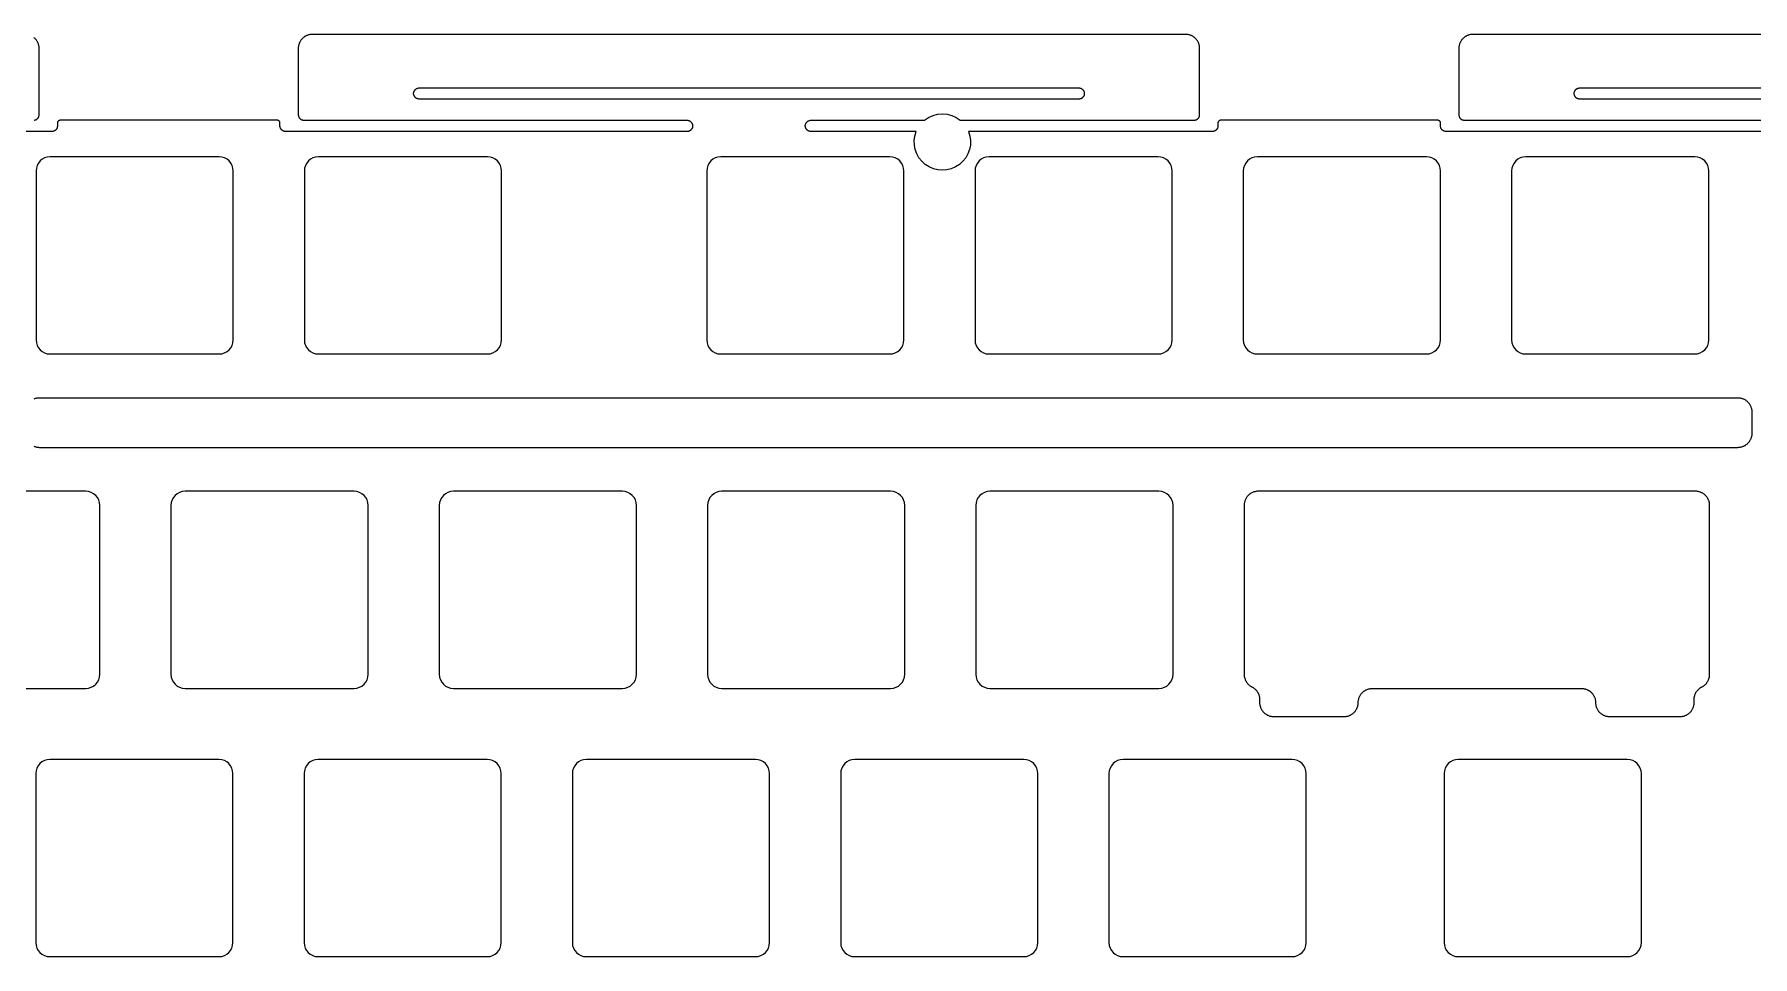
# Model space of a CAD drawing. Header units: millimetres. Extents: x -174 to 174, y 34 to 165.
# Drawn here: x -9.5 to 112.5, y 99.5 to 165.1 of the extents above; entities that cross this region are included whole.
import ezdxf

# ---------------------------------------------------------------- set-up
doc = ezdxf.new("R2010")
doc.units = ezdxf.units.MM
doc.layers.add('Object$Setting', color=195, linetype='Continuous', true_color=0x70299c)
doc.layers.add('User$User 01', color=20, linetype='Continuous', true_color=0xea3627)

msp = doc.modelspace()

# ---------------------------------------------------------------- linework, layer by layer
at = {"layer": 'Object$Setting'}
for centre, start, end in [((-8.42, 155.35, 3), 90, 180), ((3.58, 155.35, 3), 0, 90), ((10.63, 155.35, 3), 90, 180), ((22.63, 155.35, 3), 0, 90), ((39.2, 155.35, 3), 90, 180), ((51.2, 155.35, 3), 0, 90), ((58.25, 155.35, 3), 90, 180), ((70.25, 155.35, 3), 0, 90), ((77.3, 155.35, 3), 90, 180), ((89.3, 155.35, 3), 0, 90), ((96.35, 155.35, 3), 90, 180), ((108.35, 155.35, 3), 0, 90), ((-8.42, 143.35, 3), 180, 270), ((3.58, 143.35, 3), 270, 360), ((10.63, 143.35, 3), 180, 270), ((22.63, 143.35, 3), 270, 360), ((39.2, 143.35, 3), 180, 270), ((51.2, 143.35, 3), 270, 360), ((58.25, 143.35, 3), 180, 270), ((70.25, 143.35, 3), 270, 360), ((77.3, 143.35, 3), 180, 270), ((89.3, 143.35, 3), 270, 360), ((96.35, 143.35, 3), 180, 270), ((108.35, 143.35, 3), 270, 360), ((-5.89, 131.6, 3), 0, 90), ((1.16, 131.6, 3), 90, 180), ((13.16, 131.6, 3), 0, 90), ((20.21, 131.6, 3), 90, 180), ((32.21, 131.6, 3), 0, 90), ((39.26, 131.6, 3), 90, 180), ((51.26, 131.6, 3), 0, 90), ((58.31, 131.6, 3), 90, 180), ((70.31, 131.6, 3), 0, 90), ((-5.89, 119.6, 3), 270, 360), ((1.16, 119.6, 3), 180, 270), ((13.16, 119.6, 3), 270, 360), ((20.21, 119.6, 3), 180, 270), ((32.21, 119.6, 3), 270, 360), ((39.26, 119.6, 3), 180, 270), ((51.26, 119.6, 3), 270, 360), ((58.31, 119.6, 3), 180, 270), ((70.31, 119.6, 3), 270, 360), ((-8.44, 112.55, 3), 90, 180), ((3.56, 112.55, 3), 0, 90), ((10.61, 112.55, 3), 90, 180), ((22.61, 112.55, 3), 0, 90), ((29.66, 112.55, 3), 90, 180), ((41.66, 112.55, 3), 0, 90), ((48.71, 112.55, 3), 90, 180), ((60.71, 112.55, 3), 0, 90), ((67.76, 112.55, 3), 90, 180), ((79.76, 112.55, 3), 0, 90), ((91.56, 112.55, 3), 90, 180), ((103.56, 112.55, 3), 0, 90), ((-8.44, 100.55, 3), 180, 270), ((3.56, 100.55, 3), 270, 360), ((10.61, 100.55, 3), 180, 270), ((22.61, 100.55, 3), 270, 360), ((29.66, 100.55, 3), 180, 270), ((41.66, 100.55, 3), 270, 360), ((48.71, 100.55, 3), 180, 270), ((60.71, 100.55, 3), 270, 360), ((67.76, 100.55, 3), 180, 270), ((79.76, 100.55, 3), 270, 360), ((91.56, 100.55, 3), 180, 270), ((103.56, 100.55, 3), 270, 360)]:
    msp.add_arc(centre, 1, start, end, dxfattribs=at)
for points in [[(3.58, 156.35, 3), (-2.42, 156.35, 3), (-8.42, 156.35, 3)], [(22.63, 156.35, 3), (16.63, 156.35, 3), (10.63, 156.35, 3)], [(51.2, 156.35, 3), (45.2, 156.35, 3), (39.2, 156.35, 3)], [(70.25, 156.35, 3), (64.25, 156.35, 3), (58.25, 156.35, 3)], [(89.3, 156.35, 3), (83.3, 156.35, 3), (77.3, 156.35, 3)], [(108.35, 156.35, 3), (102.35, 156.35, 3), (96.35, 156.35, 3)], [(-9.42, 155.35, 3), (-9.42, 149.35, 3), (-9.42, 143.35, 3)], [(4.58, 143.35, 3), (4.58, 149.35, 3), (4.58, 155.35, 3)], [(9.63, 155.35, 3), (9.63, 149.35, 3), (9.63, 143.35, 3)], [(23.63, 143.35, 3), (23.63, 149.35, 3), (23.63, 155.35, 3)], [(38.2, 155.35, 3), (38.2, 149.35, 3), (38.2, 143.35, 3)], [(52.2, 143.35, 3), (52.2, 149.35, 3), (52.2, 155.35, 3)], [(57.25, 155.35, 3), (57.25, 149.35, 3), (57.25, 143.35, 3)], [(71.25, 143.35, 3), (71.25, 149.35, 3), (71.25, 155.35, 3)], [(76.3, 155.35, 3), (76.3, 149.35, 3), (76.3, 143.35, 3)], [(90.3, 143.35, 3), (90.3, 149.35, 3), (90.3, 155.35, 3)], [(95.35, 155.35, 3), (95.35, 149.35, 3), (95.35, 143.35, 3)], [(109.35, 143.35, 3), (109.35, 149.35, 3), (109.35, 155.35, 3)], [(-8.42, 142.35, 3), (-2.42, 142.35, 3), (3.58, 142.35, 3)], [(10.63, 142.35, 3), (16.63, 142.35, 3), (22.63, 142.35, 3)], [(39.2, 142.35, 3), (45.2, 142.35, 3), (51.2, 142.35, 3)], [(58.25, 142.35, 3), (64.25, 142.35, 3), (70.25, 142.35, 3)], [(77.3, 142.35, 3), (83.3, 142.35, 3), (89.3, 142.35, 3)], [(96.35, 142.35, 3), (102.35, 142.35, 3), (108.35, 142.35, 3)], [(-5.89, 132.6, 3), (-11.89, 132.6, 3), (-17.89, 132.6, 3)], [(13.16, 132.6, 3), (7.16, 132.6, 3), (1.16, 132.6, 3)], [(32.21, 132.6, 3), (26.21, 132.6, 3), (20.21, 132.6, 3)], [(51.26, 132.6, 3), (45.26, 132.6, 3), (39.26, 132.6, 3)], [(70.31, 132.6, 3), (64.31, 132.6, 3), (58.31, 132.6, 3)], [(-4.89, 119.6, 3), (-4.89, 125.6, 3), (-4.89, 131.6, 3)], [(0.16, 131.6, 3), (0.16, 125.6, 3), (0.16, 119.6, 3)], [(14.16, 119.6, 3), (14.16, 125.6, 3), (14.16, 131.6, 3)], [(19.21, 131.6, 3), (19.21, 125.6, 3), (19.21, 119.6, 3)], [(33.21, 119.6, 3), (33.21, 125.6, 3), (33.21, 131.6, 3)], [(38.26, 131.6, 3), (38.26, 125.6, 3), (38.26, 119.6, 3)], [(52.26, 119.6, 3), (52.26, 125.6, 3), (52.26, 131.6, 3)], [(57.31, 131.6, 3), (57.31, 125.6, 3), (57.31, 119.6, 3)], [(71.31, 119.6, 3), (71.31, 125.6, 3), (71.31, 131.6, 3)], [(-17.89, 118.6, 3), (-11.89, 118.6, 3), (-5.89, 118.6, 3)], [(1.16, 118.6, 3), (7.16, 118.6, 3), (13.16, 118.6, 3)], [(20.21, 118.6, 3), (26.21, 118.6, 3), (32.21, 118.6, 3)], [(39.26, 118.6, 3), (45.26, 118.6, 3), (51.26, 118.6, 3)], [(58.31, 118.6, 3), (64.31, 118.6, 3), (70.31, 118.6, 3)], [(3.56, 113.55, 3), (-2.44, 113.55, 3), (-8.44, 113.55, 3)], [(22.61, 113.55, 3), (16.61, 113.55, 3), (10.61, 113.55, 3)], [(41.66, 113.55, 3), (35.66, 113.55, 3), (29.66, 113.55, 3)], [(60.71, 113.55, 3), (54.71, 113.55, 3), (48.71, 113.55, 3)], [(79.76, 113.55, 3), (73.76, 113.55, 3), (67.76, 113.55, 3)], [(103.56, 113.55, 3), (97.56, 113.55, 3), (91.56, 113.55, 3)], [(-9.44, 112.55, 3), (-9.44, 106.55, 3), (-9.44, 100.55, 3)], [(4.56, 100.55, 3), (4.56, 106.55, 3), (4.56, 112.55, 3)], [(9.61, 112.55, 3), (9.61, 106.55, 3), (9.61, 100.55, 3)], [(23.61, 100.55, 3), (23.61, 106.55, 3), (23.61, 112.55, 3)], [(28.66, 112.55, 3), (28.66, 106.55, 3), (28.66, 100.55, 3)], [(42.66, 100.55, 3), (42.66, 106.55, 3), (42.66, 112.55, 3)], [(47.71, 112.55, 3), (47.71, 106.55, 3), (47.71, 100.55, 3)], [(61.71, 100.55, 3), (61.71, 106.55, 3), (61.71, 112.55, 3)], [(66.76, 112.55, 3), (66.76, 106.55, 3), (66.76, 100.55, 3)], [(80.76, 100.55, 3), (80.76, 106.55, 3), (80.76, 112.55, 3)], [(90.56, 112.55, 3), (90.56, 106.55, 3), (90.56, 100.55, 3)], [(104.56, 100.55, 3), (104.56, 106.55, 3), (104.56, 112.55, 3)], [(-8.44, 99.55, 3), (-2.44, 99.55, 3), (3.56, 99.55, 3)], [(10.61, 99.55, 3), (16.61, 99.55, 3), (22.61, 99.55, 3)], [(29.66, 99.55, 3), (35.66, 99.55, 3), (41.66, 99.55, 3)], [(48.71, 99.55, 3), (54.71, 99.55, 3), (60.71, 99.55, 3)], [(67.76, 99.55, 3), (73.76, 99.55, 3), (79.76, 99.55, 3)], [(91.56, 99.55, 3), (97.56, 99.55, 3), (103.56, 99.55, 3)]]:
    msp.add_open_spline(points, degree=2, dxfattribs=at)
at = {"layer": 'User$User 01'}
for points in [[(-9.56, 158.95, 0), (-9.53, 158.96, 0), (-9.49, 158.97, 0), (-9.45, 158.98, 0), (-9.43, 158.99, 0), (-9.42, 158.99, 0), (-9.4, 159, 0), (-9.38, 159.02, 0), (-9.36, 159.03, 0), (-9.35, 159.04, 0), (-9.33, 159.05, 0), (-9.32, 159.07, 0), (-9.3, 159.08, 0), (-9.29, 159.1, 0), (-9.28, 159.11, 0), (-9.27, 159.13, 0), (-9.25, 159.15, 0), (-9.24, 159.17, 0), (-9.24, 159.18, 0), (-9.23, 159.2, 0), (-9.22, 159.24, 0), (-9.21, 159.28, 0), (-9.2, 159.31, 0), (-9.2, 159.35, 3), (-9.2, 164.05, 3), (-9.2, 164.1, 0), (-9.2, 164.14, 0), (-9.21, 164.19, 0), (-9.22, 164.23, 0), (-9.23, 164.28, 0), (-9.24, 164.33, 0), (-9.25, 164.37, 0), (-9.27, 164.42, 0), (-9.29, 164.46, 0), (-9.31, 164.51, 0), (-9.34, 164.55, 0), (-9.36, 164.6, 0), (-9.39, 164.64, 0), (-9.42, 164.68, 0), (-9.46, 164.72, 0), (-9.49, 164.76, 0), (-9.53, 164.79, 0), (-9.57, 164.83, 0)], [(56.19, 158.95, 3), (72.8, 158.95, 3), (72.84, 158.95, 0), (72.87, 158.96, 0), (72.91, 158.97, 0), (72.95, 158.98, 0), (72.97, 158.99, 0), (72.98, 158.99, 0), (73, 159, 0), (73.02, 159.02, 0), (73.04, 159.03, 0), (73.05, 159.04, 0), (73.07, 159.05, 0), (73.08, 159.07, 0), (73.1, 159.08, 0), (73.11, 159.1, 0), (73.12, 159.11, 0), (73.13, 159.13, 0), (73.15, 159.15, 0), (73.16, 159.17, 0), (73.16, 159.18, 0), (73.17, 159.2, 0), (73.18, 159.24, 0), (73.19, 159.28, 0), (73.2, 159.31, 0), (73.2, 159.35, 3), (73.2, 164.05, 3), (73.2, 164.1, 0), (73.2, 164.14, 0), (73.19, 164.19, 0), (73.18, 164.23, 0), (73.17, 164.28, 0), (73.16, 164.33, 0), (73.15, 164.37, 0), (73.13, 164.42, 0), (73.11, 164.46, 0), (73.09, 164.51, 0), (73.06, 164.55, 0), (73.04, 164.6, 0), (73.01, 164.64, 0), (72.98, 164.68, 0), (72.94, 164.72, 0), (72.91, 164.76, 0), (72.87, 164.79, 0), (72.83, 164.83, 0), (72.79, 164.86, 0), (72.75, 164.89, 0), (72.7, 164.91, 0), (72.66, 164.94, 0), (72.61, 164.96, 0), (72.57, 164.98, 0), (72.52, 165, 0), (72.48, 165.01, 0), (72.43, 165.02, 0), (72.38, 165.03, 0), (72.34, 165.04, 0), (72.29, 165.05, 0), (72.24, 165.05, 0), (72.2, 165.05, 3), (10.2, 165.05, 3), (10.16, 165.05, 0), (10.11, 165.05, 0), (10.06, 165.04, 0), (10.02, 165.03, 0), (9.97, 165.02, 0), (9.92, 165.01, 0), (9.88, 165, 0), (9.83, 164.98, 0), (9.79, 164.96, 0), (9.74, 164.94, 0), (9.7, 164.91, 0), (9.65, 164.89, 0), (9.61, 164.86, 0), (9.57, 164.83, 0), (9.53, 164.79, 0), (9.49, 164.76, 0), (9.46, 164.72, 0), (9.42, 164.68, 0), (9.39, 164.64, 0), (9.36, 164.6, 0), (9.34, 164.55, 0), (9.31, 164.51, 0), (9.29, 164.46, 0), (9.27, 164.42, 0), (9.25, 164.37, 0), (9.24, 164.33, 0), (9.23, 164.28, 0), (9.22, 164.23, 0), (9.21, 164.19, 0), (9.2, 164.14, 0), (9.2, 164.1, 0), (9.2, 164.05, 3), (9.2, 159.35, 3), (9.2, 159.31, 0), (9.21, 159.28, 0), (9.22, 159.24, 0), (9.23, 159.2, 0), (9.24, 159.18, 0), (9.24, 159.17, 0), (9.25, 159.15, 0), (9.27, 159.13, 0), (9.28, 159.11, 0), (9.29, 159.1, 0), (9.3, 159.08, 0), (9.32, 159.07, 0), (9.33, 159.05, 0), (9.35, 159.04, 0), (9.36, 159.03, 0), (9.38, 159.02, 0), (9.4, 159, 0), (9.42, 158.99, 0), (9.43, 158.99, 0), (9.45, 158.98, 0), (9.49, 158.97, 0), (9.53, 158.96, 0), (9.56, 158.95, 0), (9.6, 158.95, 3), (36.8, 158.95, 3), (36.83, 158.95, 0), (36.85, 158.95, 0), (36.88, 158.94, 0), (36.9, 158.94, 0), (36.93, 158.93, 0), (36.95, 158.92, 0), (36.98, 158.91, 0), (37, 158.9, 0), (37.02, 158.88, 0), (37.04, 158.87, 0), (37.07, 158.85, 0), (37.08, 158.83, 0), (37.1, 158.81, 0), (37.12, 158.79, 0), (37.13, 158.77, 0), (37.15, 158.75, 0), (37.16, 158.73, 0), (37.17, 158.7, 0), (37.18, 158.68, 0), (37.19, 158.66, 0), (37.19, 158.63, 0), (37.2, 158.6, 0), (37.2, 158.58, 0), (37.2, 158.55, 0), (37.2, 158.52, 0), (37.2, 158.5, 0), (37.19, 158.47, 0), (37.19, 158.44, 0), (37.18, 158.42, 0), (37.17, 158.4, 0), (37.16, 158.37, 0), (37.15, 158.35, 0), (37.13, 158.33, 0), (37.12, 158.31, 0), (37.1, 158.29, 0), (37.08, 158.27, 0), (37.07, 158.25, 0), (37.04, 158.23, 0), (37.02, 158.22, 0), (37, 158.2, 0), (36.98, 158.19, 0), (36.95, 158.18, 0), (36.93, 158.17, 0), (36.9, 158.16, 0), (36.88, 158.16, 0), (36.85, 158.15, 0), (36.83, 158.15, 0), (36.8, 158.15, 3), (8.3, 158.15, 3), (8.26, 158.15, 0), (8.23, 158.16, 0), (8.19, 158.17, 0), (8.15, 158.18, 0), (8.13, 158.19, 0), (8.12, 158.19, 0), (8.1, 158.2, 0), (8.08, 158.22, 0), (8.06, 158.23, 0), (8.05, 158.24, 0), (8.03, 158.25, 0), (8.02, 158.27, 0), (8, 158.28, 0), (7.99, 158.3, 0), (7.98, 158.31, 0), (7.97, 158.33, 0), (7.95, 158.35, 0), (7.94, 158.37, 0), (7.94, 158.38, 0), (7.93, 158.4, 0), (7.92, 158.44, 0), (7.91, 158.48, 0), (7.9, 158.51, 0), (7.9, 158.55, 3), (7.9, 158.75, 3), (7.9, 158.77, 0), (7.9, 158.79, 0), (7.89, 158.81, 0), (7.89, 158.82, 0), (7.88, 158.84, 0), (7.87, 158.86, 0), (7.86, 158.88, 0), (7.84, 158.89, 0), (7.83, 158.91, 0), (7.81, 158.92, 0), (7.79, 158.93, 0), (7.77, 158.94, 0), (7.76, 158.94, 0), (7.74, 158.95, 0), (7.72, 158.95, 0), (7.7, 158.95, 3), (-7.7, 158.95, 3)], [(154.6, 165.05, 3), (92.6, 165.05, 3), (92.56, 165.05, 0), (92.51, 165.05, 0), (92.46, 165.04, 0), (92.42, 165.03, 0), (92.37, 165.02, 0), (92.32, 165.01, 0), (92.28, 165, 0), (92.23, 164.98, 0), (92.19, 164.96, 0), (92.14, 164.94, 0), (92.1, 164.91, 0), (92.05, 164.89, 0), (92.01, 164.86, 0), (91.97, 164.83, 0), (91.93, 164.79, 0), (91.89, 164.76, 0), (91.86, 164.72, 0), (91.82, 164.68, 0), (91.79, 164.64, 0), (91.76, 164.6, 0), (91.74, 164.55, 0), (91.71, 164.51, 0), (91.69, 164.46, 0), (91.67, 164.42, 0), (91.65, 164.37, 0), (91.64, 164.33, 0), (91.63, 164.28, 0), (91.62, 164.23, 0), (91.61, 164.19, 0), (91.6, 164.14, 0), (91.6, 164.1, 0), (91.6, 164.05, 3), (91.6, 159.35, 3), (91.6, 159.31, 0), (91.61, 159.28, 0), (91.62, 159.24, 0), (91.63, 159.2, 0), (91.64, 159.18, 0), (91.64, 159.17, 0), (91.65, 159.15, 0), (91.67, 159.13, 0), (91.68, 159.11, 0), (91.69, 159.1, 0), (91.7, 159.08, 0), (91.72, 159.07, 0), (91.73, 159.05, 0), (91.75, 159.04, 0), (91.76, 159.03, 0), (91.78, 159.02, 0), (91.8, 159, 0), (91.82, 158.99, 0), (91.83, 158.99, 0), (91.85, 158.98, 0), (91.89, 158.97, 0), (91.93, 158.96, 0), (91.96, 158.95, 0), (92, 158.95, 3), (119.2, 158.95, 3)], [(147.01, 160.45, 3), (100.19, 160.45, 3), (100.15, 160.45, 0), (100.12, 160.46, 0), (100.08, 160.47, 0), (100.04, 160.48, 0), (100.03, 160.49, 0), (100.01, 160.49, 0), (99.99, 160.5, 0), (99.97, 160.52, 0), (99.95, 160.53, 0), (99.94, 160.54, 0), (99.92, 160.55, 0), (99.91, 160.57, 0), (99.89, 160.58, 0), (99.88, 160.6, 0), (99.87, 160.61, 0), (99.86, 160.63, 0), (99.85, 160.65, 0), (99.84, 160.67, 0), (99.83, 160.68, 0), (99.82, 160.7, 0), (99.81, 160.74, 0), (99.8, 160.78, 0), (99.79, 160.81, 0), (99.79, 160.85, 0), (99.79, 160.89, 0), (99.8, 160.92, 0), (99.81, 160.96, 0), (99.82, 161, 0), (99.83, 161.02, 0), (99.84, 161.03, 0), (99.85, 161.05, 0), (99.86, 161.07, 0), (99.87, 161.09, 0), (99.88, 161.1, 0), (99.89, 161.12, 0), (99.91, 161.13, 0), (99.92, 161.15, 0), (99.94, 161.16, 0), (99.95, 161.17, 0), (99.97, 161.18, 0), (99.99, 161.2, 0), (100.01, 161.21, 0), (100.03, 161.21, 0), (100.04, 161.22, 0), (100.08, 161.23, 0), (100.12, 161.24, 0), (100.15, 161.25, 0), (100.19, 161.25, 3), (147.01, 161.25, 3)], [(7.7, 158.95, 3), (-7.72, 158.95, 0), (-7.74, 158.95, 0), (-7.76, 158.94, 0), (-7.77, 158.94, 0), (-7.79, 158.93, 0), (-7.81, 158.92, 0), (-7.83, 158.91, 0), (-7.84, 158.89, 0), (-7.86, 158.88, 0), (-7.87, 158.86, 0), (-7.88, 158.84, 0), (-7.89, 158.82, 0), (-7.89, 158.81, 0), (-7.9, 158.79, 0), (-7.9, 158.77, 0), (-7.9, 158.75, 3), (-7.9, 158.55, 3), (-7.9, 158.51, 0), (-7.91, 158.48, 0), (-7.92, 158.44, 0), (-7.93, 158.4, 0), (-7.94, 158.38, 0), (-7.94, 158.37, 0), (-7.95, 158.35, 0), (-7.97, 158.33, 0), (-7.98, 158.31, 0), (-7.99, 158.3, 0), (-8, 158.28, 0), (-8.02, 158.27, 0), (-8.03, 158.25, 0), (-8.05, 158.24, 0), (-8.06, 158.23, 0), (-8.08, 158.22, 0), (-8.1, 158.2, 0), (-8.12, 158.19, 0), (-8.13, 158.19, 0), (-8.15, 158.18, 0), (-8.19, 158.17, 0), (-8.23, 158.16, 0), (-8.26, 158.15, 0), (-8.3, 158.15, 3), (-29.02, 158.15, 3)], [(53.07, 158.15, 3), (45.6, 158.15, 3), (45.56, 158.15, 0), (45.53, 158.16, 0), (45.49, 158.17, 0), (45.45, 158.18, 0), (45.43, 158.19, 0), (45.42, 158.19, 0), (45.4, 158.2, 0), (45.38, 158.22, 0), (45.36, 158.23, 0), (45.35, 158.24, 0), (45.33, 158.25, 0), (45.32, 158.27, 0), (45.3, 158.28, 0), (45.29, 158.3, 0), (45.28, 158.31, 0), (45.26, 158.33, 0), (45.25, 158.35, 0), (45.24, 158.37, 0), (45.24, 158.38, 0), (45.23, 158.4, 0), (45.21, 158.44, 0), (45.21, 158.48, 0), (45.2, 158.51, 0), (45.2, 158.55, 0), (45.2, 158.59, 0), (45.21, 158.62, 0), (45.21, 158.66, 0), (45.23, 158.7, 0), (45.24, 158.72, 0), (45.24, 158.73, 0), (45.25, 158.75, 0), (45.26, 158.77, 0), (45.28, 158.79, 0), (45.29, 158.8, 0), (45.3, 158.82, 0), (45.32, 158.83, 0), (45.33, 158.85, 0), (45.35, 158.86, 0), (45.36, 158.87, 0), (45.38, 158.88, 0), (45.4, 158.9, 0), (45.42, 158.91, 0), (45.43, 158.91, 0), (45.45, 158.92, 0), (45.49, 158.93, 0), (45.53, 158.94, 0), (45.56, 158.95, 0), (45.6, 158.95, 3), (53.66, 158.95, 3)], [(119.2, 158.15, 3), (90.7, 158.15, 3), (90.66, 158.15, 0), (90.63, 158.16, 0), (90.59, 158.17, 0), (90.55, 158.18, 0), (90.53, 158.19, 0), (90.52, 158.19, 0), (90.5, 158.2, 0), (90.48, 158.22, 0), (90.46, 158.23, 0), (90.45, 158.24, 0), (90.43, 158.25, 0), (90.42, 158.27, 0), (90.4, 158.28, 0), (90.39, 158.3, 0), (90.38, 158.31, 0), (90.37, 158.33, 0), (90.35, 158.35, 0), (90.34, 158.37, 0), (90.34, 158.38, 0), (90.33, 158.4, 0), (90.32, 158.44, 0), (90.31, 158.48, 0), (90.3, 158.51, 0), (90.3, 158.55, 3), (90.3, 158.75, 3), (90.3, 158.77, 0), (90.3, 158.79, 0), (90.29, 158.81, 0), (90.29, 158.82, 0), (90.28, 158.84, 0), (90.27, 158.86, 0), (90.26, 158.88, 0), (90.24, 158.89, 0), (90.23, 158.91, 0), (90.21, 158.92, 0), (90.19, 158.93, 0), (90.17, 158.94, 0), (90.15, 158.94, 0), (90.14, 158.95, 0), (90.12, 158.95, 0), (90.1, 158.95, 3), (74.7, 158.95, 3), (74.68, 158.95, 0), (74.66, 158.95, 0), (74.64, 158.94, 0), (74.62, 158.93, 0), (74.61, 158.93, 0), (74.59, 158.92, 0), (74.57, 158.9, 0), (74.56, 158.89, 0), (74.55, 158.88, 0), (74.53, 158.86, 0), (74.52, 158.84, 0), (74.52, 158.83, 0), (74.51, 158.81, 0), (74.5, 158.79, 0), (74.5, 158.77, 0), (74.5, 158.75, 3), (74.5, 158.55, 3), (74.5, 158.51, 0), (74.49, 158.48, 0), (74.48, 158.44, 0), (74.47, 158.4, 0), (74.46, 158.38, 0), (74.46, 158.37, 0), (74.45, 158.35, 0), (74.43, 158.33, 0), (74.42, 158.31, 0), (74.41, 158.3, 0), (74.4, 158.28, 0), (74.38, 158.27, 0), (74.37, 158.25, 0), (74.35, 158.24, 0), (74.34, 158.23, 0), (74.32, 158.22, 0), (74.3, 158.2, 0), (74.28, 158.19, 0), (74.27, 158.19, 0), (74.25, 158.18, 0), (74.21, 158.17, 0), (74.17, 158.16, 0), (74.14, 158.15, 0), (74.1, 158.15, 3), (56.78, 158.15, 3)], [(-9.58, 135.8, 0), (-9.54, 135.78, 0), (-9.49, 135.77, 0), (-9.44, 135.75, 0), (-9.39, 135.74, 0), (-9.34, 135.74, 0), (-9.3, 135.73, 0), (-9.25, 135.73, 0), (-9.2, 135.72, 3), (111.42, 135.72, 3), (111.47, 135.73, 0), (111.51, 135.73, 0), (111.56, 135.73, 0), (111.61, 135.74, 0), (111.65, 135.75, 0), (111.7, 135.76, 0), (111.75, 135.78, 0), (111.79, 135.8, 0), (111.84, 135.81, 0), (111.88, 135.84, 0), (111.93, 135.86, 0), (111.97, 135.89, 0), (112.01, 135.92, 0), (112.06, 135.95, 0), (112.09, 135.98, 0), (112.13, 136.02, 0), (112.17, 136.06, 0), (112.2, 136.09, 0), (112.23, 136.14, 0), (112.26, 136.18, 0), (112.29, 136.22, 0), (112.31, 136.27, 0), (112.34, 136.31, 0), (112.35, 136.36, 0), (112.37, 136.4, 0), (112.39, 136.45, 0), (112.4, 136.5, 0), (112.41, 136.54, 0), (112.42, 136.59, 0), (112.42, 136.64, 0), (112.42, 136.68, 0), (112.42, 136.72, 3), (112.42, 138.22, 3), (112.42, 138.27, 0), (112.42, 138.31, 0), (112.42, 138.36, 0), (112.41, 138.41, 0), (112.4, 138.45, 0), (112.39, 138.5, 0), (112.37, 138.55, 0), (112.35, 138.59, 0), (112.34, 138.64, 0), (112.31, 138.68, 0), (112.29, 138.73, 0), (112.26, 138.77, 0), (112.23, 138.81, 0), (112.2, 138.86, 0), (112.17, 138.89, 0), (112.13, 138.93, 0), (112.09, 138.97, 0), (112.06, 139, 0), (112.01, 139.03, 0), (111.97, 139.06, 0), (111.93, 139.09, 0), (111.88, 139.11, 0), (111.84, 139.14, 0), (111.79, 139.15, 0), (111.75, 139.17, 0), (111.7, 139.19, 0), (111.65, 139.2, 0), (111.61, 139.21, 0), (111.56, 139.22, 0), (111.51, 139.22, 0), (111.47, 139.22, 0), (111.42, 139.22, 3), (-9.2, 139.22, 3), (-9.24, 139.22, 0), (-9.29, 139.22, 0), (-9.34, 139.22, 0), (-9.38, 139.21, 0), (-9.43, 139.2, 0), (-9.48, 139.19, 0), (-9.52, 139.17, 0), (-9.57, 139.15, 0)]]:
    msp.add_polyline3d(points, dxfattribs=at)
for points in [[(17.79, 161.25, 3), (64.61, 161.25, 3), (64.63, 161.25, 0), (64.66, 161.25, 0), (64.69, 161.24, 0), (64.71, 161.24, 0), (64.74, 161.23, 0), (64.76, 161.22, 0), (64.79, 161.21, 0), (64.81, 161.2, 0), (64.83, 161.18, 0), (64.85, 161.17, 0), (64.87, 161.15, 0), (64.89, 161.13, 0), (64.91, 161.11, 0), (64.93, 161.09, 0), (64.94, 161.07, 0), (64.96, 161.05, 0), (64.97, 161.03, 0), (64.98, 161, 0), (64.99, 160.98, 0), (65, 160.96, 0), (65, 160.93, 0), (65.01, 160.9, 0), (65.01, 160.88, 0), (65.01, 160.85, 0), (65.01, 160.82, 0), (65.01, 160.8, 0), (65, 160.77, 0), (65, 160.74, 0), (64.99, 160.72, 0), (64.98, 160.7, 0), (64.97, 160.67, 0), (64.96, 160.65, 0), (64.94, 160.63, 0), (64.93, 160.61, 0), (64.91, 160.59, 0), (64.89, 160.57, 0), (64.87, 160.55, 0), (64.85, 160.53, 0), (64.83, 160.52, 0), (64.81, 160.5, 0), (64.79, 160.49, 0), (64.76, 160.48, 0), (64.74, 160.47, 0), (64.71, 160.46, 0), (64.69, 160.46, 0), (64.66, 160.45, 0), (64.63, 160.45, 0), (64.61, 160.45, 3), (17.79, 160.45, 3), (17.75, 160.45, 0), (17.72, 160.46, 0), (17.68, 160.47, 0), (17.64, 160.48, 0), (17.63, 160.49, 0), (17.61, 160.49, 0), (17.59, 160.5, 0), (17.57, 160.52, 0), (17.55, 160.53, 0), (17.54, 160.54, 0), (17.52, 160.55, 0), (17.51, 160.57, 0), (17.49, 160.58, 0), (17.48, 160.6, 0), (17.47, 160.61, 0), (17.46, 160.63, 0), (17.45, 160.65, 0), (17.44, 160.67, 0), (17.43, 160.68, 0), (17.42, 160.7, 0), (17.41, 160.74, 0), (17.4, 160.78, 0), (17.39, 160.81, 0), (17.39, 160.85, 0), (17.39, 160.89, 0), (17.4, 160.92, 0), (17.41, 160.96, 0), (17.42, 161, 0), (17.43, 161.02, 0), (17.44, 161.03, 0), (17.45, 161.05, 0), (17.46, 161.07, 0), (17.47, 161.09, 0), (17.48, 161.1, 0), (17.49, 161.12, 0), (17.51, 161.13, 0), (17.52, 161.15, 0), (17.54, 161.16, 0), (17.55, 161.17, 0), (17.57, 161.18, 0), (17.59, 161.2, 0), (17.61, 161.21, 0), (17.63, 161.21, 0), (17.64, 161.22, 0), (17.68, 161.23, 0), (17.72, 161.24, 0), (17.75, 161.25, 0)], [(109.41, 131.6, 3), (109.41, 131.65, 0), (109.41, 131.7, 0), (109.4, 131.74, 0), (109.39, 131.79, 0), (109.38, 131.84, 0), (109.37, 131.89, 0), (109.35, 131.94, 0), (109.33, 131.98, 0), (109.31, 132.03, 0), (109.29, 132.07, 0), (109.27, 132.12, 0), (109.24, 132.16, 0), (109.21, 132.2, 0), (109.18, 132.24, 0), (109.15, 132.27, 0), (109.12, 132.31, 0), (109.08, 132.34, 0), (109.05, 132.37, 0), (109.01, 132.4, 0), (108.97, 132.43, 0), (108.93, 132.46, 0), (108.88, 132.48, 0), (108.84, 132.5, 0), (108.79, 132.52, 0), (108.75, 132.54, 0), (108.7, 132.56, 0), (108.65, 132.57, 0), (108.6, 132.58, 0), (108.55, 132.59, 0), (108.51, 132.6, 0), (108.46, 132.6, 0), (108.41, 132.6, 3), (77.36, 132.6, 3), (77.32, 132.6, 0), (77.27, 132.6, 0), (77.22, 132.59, 0), (77.18, 132.58, 0), (77.13, 132.57, 0), (77.08, 132.56, 0), (77.04, 132.55, 0), (76.99, 132.53, 0), (76.95, 132.51, 0), (76.9, 132.49, 0), (76.86, 132.46, 0), (76.81, 132.44, 0), (76.77, 132.41, 0), (76.73, 132.38, 0), (76.69, 132.34, 0), (76.65, 132.31, 0), (76.62, 132.27, 0), (76.58, 132.23, 0), (76.55, 132.19, 0), (76.52, 132.15, 0), (76.5, 132.1, 0), (76.47, 132.06, 0), (76.45, 132.01, 0), (76.43, 131.97, 0), (76.41, 131.92, 0), (76.4, 131.88, 0), (76.39, 131.83, 0), (76.38, 131.78, 0), (76.37, 131.74, 0), (76.36, 131.69, 0), (76.36, 131.64, 0), (76.36, 131.6, 3), (76.36, 119.6, 3), (76.36, 119.57, 0), (76.36, 119.53, 0), (76.36, 119.5, 0), (76.37, 119.47, 0), (76.37, 119.43, 0), (76.38, 119.4, 0), (76.39, 119.37, 0), (76.4, 119.33, 0), (76.41, 119.3, 0), (76.42, 119.27, 0), (76.43, 119.23, 0), (76.44, 119.2, 0), (76.46, 119.17, 0), (76.47, 119.14, 0), (76.49, 119.11, 0), (76.51, 119.08, 0), (76.53, 119.05, 0), (76.55, 119.02, 0), (76.57, 118.99, 0), (76.59, 118.96, 0), (76.61, 118.93, 0), (76.64, 118.91, 0), (76.66, 118.88, 0), (76.69, 118.86, 0), (76.71, 118.84, 0), (76.74, 118.82, 0), (76.77, 118.79, 0), (76.8, 118.77, 0), (76.82, 118.76, 0), (76.85, 118.74, 0), (76.88, 118.72, 0), (76.91, 118.71, 0), (76.94, 118.69, 0), (76.97, 118.68, 0), (77, 118.66, 0), (77.02, 118.64, 0), (77.05, 118.62, 0), (77.08, 118.6, 0), (77.11, 118.58, 0), (77.13, 118.55, 0), (77.16, 118.53, 0), (77.18, 118.51, 0), (77.21, 118.48, 0), (77.23, 118.45, 0), (77.25, 118.43, 0), (77.27, 118.4, 0), (77.29, 118.37, 0), (77.31, 118.34, 0), (77.33, 118.31, 0), (77.35, 118.28, 0), (77.36, 118.25, 0), (77.38, 118.21, 0), (77.39, 118.18, 0), (77.4, 118.15, 0), (77.41, 118.11, 0), (77.42, 118.08, 0), (77.43, 118.05, 0), (77.44, 118.01, 0), (77.45, 117.98, 0), (77.45, 117.95, 0), (77.45, 117.91, 0), (77.46, 117.88, 0), (77.46, 117.85, 0), (77.46, 117.81, 3), (77.46, 117.6, 3), (77.46, 117.56, 0), (77.46, 117.51, 0), (77.47, 117.46, 0), (77.48, 117.42, 0), (77.49, 117.37, 0), (77.5, 117.32, 0), (77.51, 117.28, 0), (77.53, 117.23, 0), (77.55, 117.19, 0), (77.57, 117.14, 0), (77.6, 117.1, 0), (77.62, 117.05, 0), (77.65, 117.01, 0), (77.68, 116.97, 0), (77.72, 116.93, 0), (77.75, 116.89, 0), (77.79, 116.86, 0), (77.83, 116.82, 0), (77.87, 116.79, 0), (77.91, 116.76, 0), (77.96, 116.74, 0), (78, 116.71, 0), (78.05, 116.69, 0), (78.09, 116.67, 0), (78.14, 116.65, 0), (78.18, 116.64, 0), (78.23, 116.63, 0), (78.28, 116.62, 0), (78.32, 116.61, 0), (78.37, 116.6, 0), (78.42, 116.6, 0), (78.46, 116.6, 3), (83.46, 116.6, 3), (83.5, 116.6, 0), (83.55, 116.6, 0), (83.6, 116.61, 0), (83.64, 116.62, 0), (83.69, 116.63, 0), (83.74, 116.64, 0), (83.78, 116.65, 0), (83.83, 116.67, 0), (83.87, 116.69, 0), (83.92, 116.71, 0), (83.96, 116.74, 0), (84.01, 116.76, 0), (84.05, 116.79, 0), (84.09, 116.82, 0), (84.13, 116.86, 0), (84.17, 116.89, 0), (84.2, 116.93, 0), (84.24, 116.97, 0), (84.27, 117.01, 0), (84.3, 117.05, 0), (84.32, 117.1, 0), (84.35, 117.14, 0), (84.37, 117.19, 0), (84.39, 117.23, 0), (84.41, 117.28, 0), (84.42, 117.32, 0), (84.43, 117.37, 0), (84.44, 117.42, 0), (84.45, 117.46, 0), (84.46, 117.51, 0), (84.46, 117.56, 0), (84.46, 117.6, 0), (84.46, 117.64, 0), (84.46, 117.69, 0), (84.47, 117.74, 0), (84.48, 117.78, 0), (84.49, 117.83, 0), (84.5, 117.88, 0), (84.51, 117.92, 0), (84.53, 117.97, 0), (84.55, 118.01, 0), (84.57, 118.06, 0), (84.6, 118.1, 0), (84.62, 118.15, 0), (84.65, 118.19, 0), (84.68, 118.23, 0), (84.72, 118.27, 0), (84.75, 118.31, 0), (84.79, 118.34, 0), (84.83, 118.38, 0), (84.87, 118.41, 0), (84.91, 118.44, 0), (84.96, 118.46, 0), (85, 118.49, 0), (85.05, 118.51, 0), (85.09, 118.53, 0), (85.14, 118.55, 0), (85.18, 118.56, 0), (85.23, 118.57, 0), (85.28, 118.58, 0), (85.32, 118.59, 0), (85.37, 118.6, 0), (85.42, 118.6, 0), (85.46, 118.6, 3), (100.31, 118.6, 3), (100.35, 118.6, 0), (100.4, 118.6, 0), (100.45, 118.59, 0), (100.49, 118.58, 0), (100.54, 118.57, 0), (100.59, 118.56, 0), (100.63, 118.55, 0), (100.68, 118.53, 0), (100.72, 118.51, 0), (100.77, 118.49, 0), (100.81, 118.46, 0), (100.86, 118.44, 0), (100.9, 118.41, 0), (100.94, 118.38, 0), (100.98, 118.34, 0), (101.02, 118.31, 0), (101.05, 118.27, 0), (101.09, 118.23, 0), (101.12, 118.19, 0), (101.15, 118.15, 0), (101.17, 118.1, 0), (101.2, 118.06, 0), (101.22, 118.01, 0), (101.24, 117.97, 0), (101.26, 117.92, 0), (101.27, 117.88, 0), (101.28, 117.83, 0), (101.29, 117.78, 0), (101.3, 117.74, 0), (101.31, 117.69, 0), (101.31, 117.64, 0), (101.31, 117.6, 0), (101.31, 117.56, 0), (101.31, 117.51, 0), (101.32, 117.46, 0), (101.33, 117.42, 0), (101.34, 117.37, 0), (101.35, 117.32, 0), (101.36, 117.28, 0), (101.38, 117.23, 0), (101.4, 117.19, 0), (101.42, 117.14, 0), (101.45, 117.1, 0), (101.47, 117.05, 0), (101.5, 117.01, 0), (101.53, 116.97, 0), (101.57, 116.93, 0), (101.6, 116.89, 0), (101.64, 116.86, 0), (101.68, 116.82, 0), (101.72, 116.79, 0), (101.76, 116.76, 0), (101.81, 116.74, 0), (101.85, 116.71, 0), (101.9, 116.69, 0), (101.94, 116.67, 0), (101.99, 116.65, 0), (102.03, 116.64, 0), (102.08, 116.63, 0), (102.13, 116.62, 0), (102.17, 116.61, 0), (102.22, 116.6, 0), (102.27, 116.6, 0), (102.31, 116.6, 3), (107.31, 116.6, 3), (107.35, 116.6, 0), (107.4, 116.6, 0), (107.45, 116.61, 0), (107.49, 116.62, 0), (107.54, 116.63, 0), (107.59, 116.64, 0), (107.63, 116.65, 0), (107.68, 116.67, 0), (107.72, 116.69, 0), (107.77, 116.71, 0), (107.81, 116.74, 0), (107.86, 116.76, 0), (107.9, 116.79, 0), (107.94, 116.82, 0), (107.98, 116.86, 0), (108.02, 116.89, 0), (108.05, 116.93, 0), (108.09, 116.97, 0), (108.12, 117.01, 0), (108.15, 117.05, 0), (108.17, 117.1, 0), (108.2, 117.14, 0), (108.22, 117.19, 0), (108.24, 117.23, 0), (108.26, 117.28, 0), (108.27, 117.32, 0), (108.28, 117.37, 0), (108.29, 117.42, 0), (108.3, 117.46, 0), (108.31, 117.51, 0), (108.31, 117.56, 0), (108.31, 117.6, 3), (108.31, 117.81, 3), (108.31, 117.85, 0), (108.31, 117.88, 0), (108.31, 117.91, 0), (108.32, 117.95, 0), (108.32, 117.98, 0), (108.33, 118.01, 0), (108.34, 118.05, 0), (108.35, 118.08, 0), (108.36, 118.11, 0), (108.37, 118.15, 0), (108.38, 118.18, 0), (108.39, 118.21, 0), (108.41, 118.25, 0), (108.42, 118.28, 0), (108.44, 118.31, 0), (108.46, 118.34, 0), (108.48, 118.37, 0), (108.5, 118.4, 0), (108.52, 118.43, 0), (108.54, 118.45, 0), (108.56, 118.48, 0), (108.59, 118.51, 0), (108.61, 118.53, 0), (108.64, 118.55, 0), (108.66, 118.58, 0), (108.69, 118.6, 0), (108.72, 118.62, 0), (108.75, 118.64, 0), (108.77, 118.66, 0), (108.8, 118.68, 0), (108.83, 118.69, 0), (108.86, 118.71, 0), (108.89, 118.72, 0), (108.92, 118.74, 0), (108.95, 118.76, 0), (108.97, 118.77, 0), (109, 118.79, 0), (109.03, 118.82, 0), (109.06, 118.84, 0), (109.08, 118.86, 0), (109.11, 118.88, 0), (109.13, 118.91, 0), (109.16, 118.93, 0), (109.18, 118.96, 0), (109.2, 118.99, 0), (109.22, 119.02, 0), (109.24, 119.05, 0), (109.26, 119.08, 0), (109.28, 119.11, 0), (109.3, 119.14, 0), (109.31, 119.17, 0), (109.33, 119.2, 0), (109.34, 119.23, 0), (109.35, 119.27, 0), (109.36, 119.3, 0), (109.37, 119.33, 0), (109.38, 119.37, 0), (109.39, 119.4, 0), (109.4, 119.43, 0), (109.4, 119.47, 0), (109.4, 119.5, 0), (109.41, 119.53, 0), (109.41, 119.57, 0), (109.41, 119.6, 3)]]:
    msp.add_polyline3d(points, close=True, dxfattribs=at)
at = {"layer": 'User$User 01', "extrusion": (0, 0, -1)}
for start, end in [(50.806, 129.194), (157.9747, 22.0253)]:
    msp.add_arc((-54.93, 157.4, -3), 2, start, end, dxfattribs=at)

doc.saveas('drawing.dxf')
